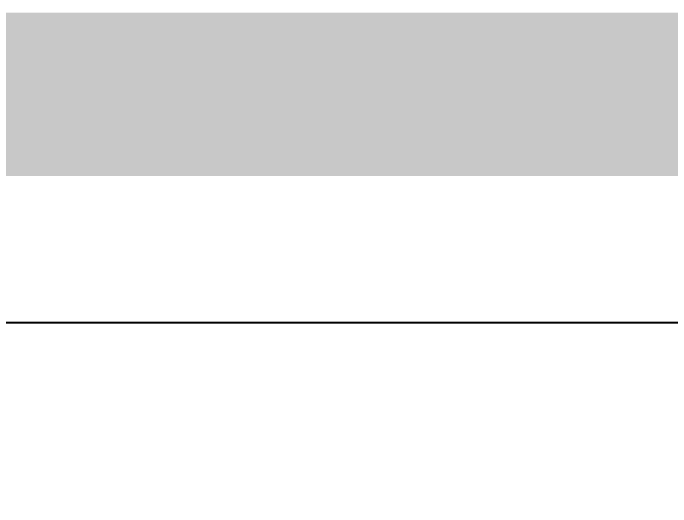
# Model space of a CAD drawing. Header units: inches. Extents: x 16559 to 58559, y 6500 to 36200.
# Drawn here: x 24480 to 26495, y 27959 to 29473 of the extents above; entities that cross this region are included whole.
import ezdxf

# ---------------------------------------------------------------- set-up
doc = ezdxf.new("R2010")
doc.units = ezdxf.units.IN
doc.header["$LTSCALE"] = 300
doc.layers.add('CAPANNONE', color=4, linetype='Continuous')
doc.layers.add('QUOTE', color=7, linetype='Continuous')
doc.styles.get("Standard").update_dxf_attribs({"font": 'romans.shx'})
doc.dimstyles.new('sc1a100', dxfattribs={"dimscale": 100, "dimtxt": 3, "dimasz": 3, "dimexe": 0, "dimexo": 0, "dimgap": 1, "dimtad": 1, "dimzin": 12, "dimdsep": 46, "dimtxsty": 'Standard', "dimblk": 'CLOSEDBLANK', "dimcen": 1, "dimclrd": 253, "dimclre": 253, "dimclrt": 2, "dimadec": 0, "dimazin": 3, "dimtfac": 1, "dimtmove": 0, "dimatfit": 1, "dimldrblk": 'CLOSEDBLANK', "dimfxl": 1, "dimtolj": 1, "dimtzin": 0, "dimarcsym": 0})
doc.dimstyles.new('sc1a100_pollici', dxfattribs={"dimscale": 100, "dimtxt": 3, "dimasz": 3, "dimexe": 0, "dimexo": 0, "dimgap": 1, "dimtad": 1, "dimzin": 12, "dimdsep": 46, "dimtxsty": 'Standard', "dimblk": 'CLOSEDBLANK', "dimcen": 1, "dimclrd": 253, "dimclre": 253, "dimclrt": 2, "dimadec": 0, "dimazin": 3, "dimtfac": 1, "dimtmove": 0, "dimatfit": 1, "dimldrblk": 'CLOSEDBLANK', "dimfxl": 1, "dimtolj": 1, "dimtzin": 0, "dimarcsym": 0})

# ---------------------------------------------------------------- blocks, each defined once
blk = doc.blocks.new('_ClosedBlank')
at = {"color": 0, "linetype": 'ByBlock', "lineweight": -2}
for p, q in [((-1, 0.1667), (0, 0)), ((-1, 0.1667), (-1, -0.1667)), ((0, 0), (-1, -0.1667))]:
    blk.add_line(p, q, dxfattribs=at)
blk = doc.blocks.new('*D27')
at = {"layer": 'Defpoints', "color": 0, "transparency": 16777216}
for p in [(35744.6, 28524.2), (23744.6, 24746.8), (35744.6, 24746.8)]:
    blk.add_point(p, dxfattribs=at)
at = {"layer": 'QUOTE', "color": 253, "lineweight": -2, "transparency": 16777216}
for p, q in [((23744.6, 24746.8), (23744.6, 28524.2)), ((24044.6, 28524.2), (35444.6, 28524.2)), ((35744.6, 24746.8), (35744.6, 28524.2))]:
    blk.add_line(p, q, dxfattribs=at)
at = {"layer": 'QUOTE', "color": 253, "lineweight": -2, "transparency": 16777216, "xscale": 300, "yscale": 300, "zscale": 300, "rotation": 180}
blk.add_blockref('_ClosedBlank', (23744.6, 28524.2), dxfattribs=at)
at = {"layer": 'QUOTE', "color": 253, "lineweight": -2, "transparency": 16777216, "xscale": 300, "yscale": 300, "zscale": 300}
blk.add_blockref('_ClosedBlank', (35744.6, 28524.2), dxfattribs=at)
at = {"layer": 'QUOTE', "color": 2, "transparency": 16777216, "insert": (29744.6, 28774.2), "char_height": 300, "attachment_point": 5}
blk.add_mtext('\\A1;C - STROKE', dxfattribs=at)
blk = doc.blocks.new('*D30')
at = {"layer": 'Defpoints', "color": 0, "transparency": 16777216}
for p in [(18582.9, 32574.3), (24577.6, 32574.3), (19620.4, 29474.3)]:
    blk.add_point(p, dxfattribs=at)
at = {"layer": 'QUOTE', "color": 253, "lineweight": -2, "transparency": 16777216}
for p, q in [((18582.9, 32874.3), (18582.9, 33174.3)), ((24577.6, 32574.3), (18582.9, 32574.3)), ((18582.9, 32574.3), (18582.9, 32274.3)), ((18582.9, 29774.3), (18582.9, 32274.3)), ((18582.9, 29474.3), (18582.9, 29774.3)), ((19620.4, 29474.3), (18582.9, 29474.3)), ((18582.9, 29174.3), (18582.9, 28874.3))]:
    blk.add_line(p, q, dxfattribs=at)
at = {"layer": 'QUOTE', "color": 253, "lineweight": -2, "transparency": 16777216, "xscale": 300, "yscale": 300, "zscale": 300}
for p, rotation in [((18582.9, 32574.3), 270), ((18582.9, 29474.3), 90)]:
    blk.add_blockref('_ClosedBlank', p, dxfattribs=dict(at, rotation=rotation))
at = {"layer": 'QUOTE', "color": 2, "transparency": 16777216, "char_height": 300, "attachment_point": 5, "rotation": 90}
for s, insert in [('\\A1;[10\'-2 1/16"]', (18911.5, 31024.3)), ('\\A1;3100', (18332.9, 31024.3))]:
    blk.add_mtext(s, dxfattribs=dict(at, insert=insert))

msp = doc.modelspace()

# ---------------------------------------------------------------- hatches: boundary and pattern name
at = {"layer": 'CAPANNONE'}
h = msp.add_hatch(dxfattribs=at)
h.set_pattern_fill('AR-CONC', color=8, scale=2.5)
h.set_pattern_definition([(50, (2000, 0), (455.4617, -39.8477), [47.625, -523.875]), (355, (2000, 0), (-88.1086, 477.642), [38.1, -419.1015]), (100.4514, (2037.96, -3.3), (367.353, 437.7944), [40.475, -445.2256]), (46.1842, (2000, 127), (677.6976, -105.106), [71.438, -785.812]), (96.6356, (2056.5, 118.24), (593.51, 618.565), [60.713, -667.839]), (351.1842, (2000, 127), (593.51, 618.565), [57.15, -628.649]), (21, (2063.5, 95.25), (379.036, -255.663), [47.625, -523.875]), (326, (2063.5, 95.25), (154.505, 460.47), [38.1, -419.1]), (71.4514, (2095.1, 73.94), (533.541, 204.807), [40.475, -445.225]), (37.5, (2000, 0), (7.7215, 211.3876), [0, -414.02, 0, -425.45, 0, -420.6875]), (7.5, (2000, 0), (167.0492, 250.4514), [0, -242.57, 0, -404.495, 0, -160.3375]), (327.5, (1858.4, 0), (338.9765, -14.32186), [0, -158.75, 0, -495.3, 0, -657.225]), (317.5, (1794.9, 0), (370.323, 63.5662), [0, -206.375, 0, -328.93, 0, -466.725])])
h.paths.add_polyline_path([(38376.963, 29474.28), (19620.351, 29474.28), (19620.351, 28974.28), (38376.963, 28974.28)])

# ---------------------------------------------------------------- dimensions: what is measured, and where the dimension line sits
at = {"layer": 'QUOTE'}
dim = msp.add_linear_dim(base=(18582.935, 32574.281), p1=(19620.351, 29474.28), p2=(24577.627, 32574.281), angle=90, dimstyle='sc1a100_pollici', override={"dimpost": '\\X'}, dxfattribs=at)
dim.commit()
dim.dimension.update_dxf_attribs({"geometry": '*D30', "text_midpoint": (18582.935, 31024.281), "dimtype": 160})
dim = msp.add_linear_dim(base=(35744.563, 28524.18), p1=(23744.563, 24746.836), p2=(35744.563, 24746.836), text='C - STROKE', dimstyle='sc1a100', dxfattribs=at)
dim.commit()
dim.dimension.update_dxf_attribs({"geometry": '*D27', "text_midpoint": (29744.563, 28774.18)})

doc.saveas('drawing.dxf')
